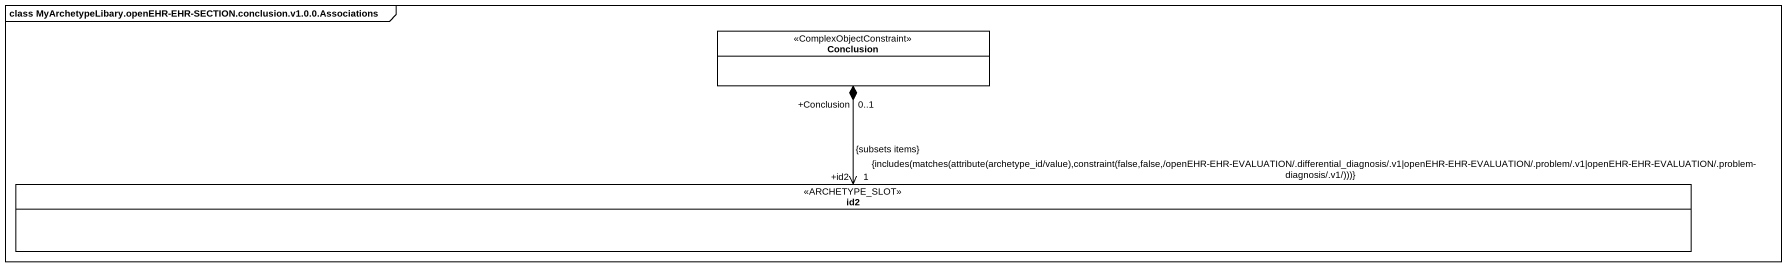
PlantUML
@startuml
mainframe class MyArchetypeLibary.openEHR-EHR-SECTION.conclusion.v1.0.0.Associations
hide circle
hide empty members
class Conclusion <<ComplexObjectConstraint>>
class id2 <<ARCHETYPE_SLOT>>
Conclusion "+Conclusion\n0..1" *--> "+id2\n1\n{includes(matches(attribute(archetype_id/value),constraint(false,false,/openEHR-EHR-EVALUATION/.differential_diagnosis/.v1|openEHR-EHR-EVALUATION/.problem/.v1|openEHR-EHR-EVALUATION/.problem-diagnosis/.v1/)))}\n{subsets items}" id2
@enduml
